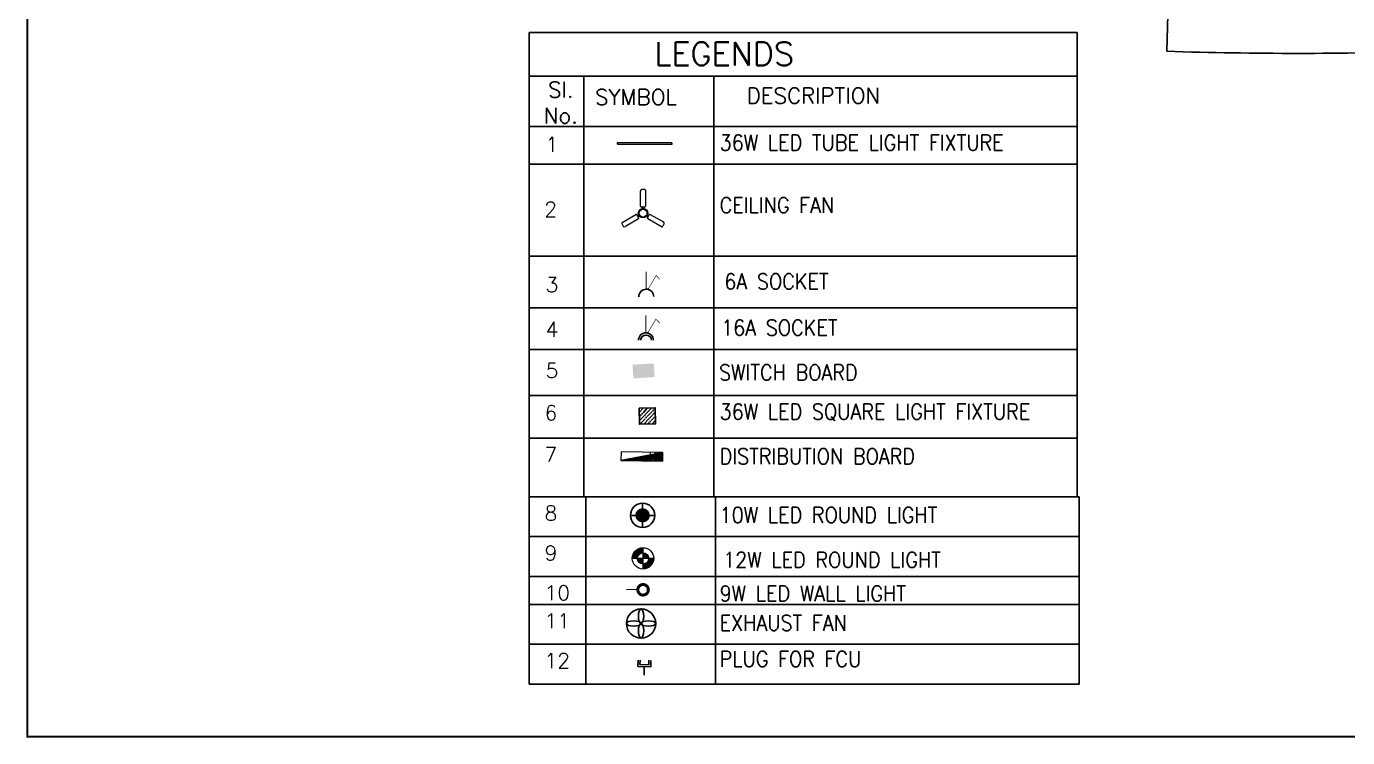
# Model space of a CAD drawing. Header units: inches. Extents: x -221585 to 401252, y -284294 to 332380.
# Drawn here: x 141177 to 145244, y 50309 to 52500 of the extents above; entities that cross this region are included whole.
import ezdxf
from ezdxf.enums import TextEntityAlignment as Align

# ---------------------------------------------------------------- set-up
doc = ezdxf.new("R2010")
doc.units = ezdxf.units.IN
doc.header["$MEASUREMENT"] = 0
for name, color, linetype, lineweight in [('-6LTG', 4, 'Continuous', 18), ('ceilingfan', 1, 'Continuous', 15), ('PIE', 7, 'Continuous', 15)]:
    doc.layers.add(name, color=color, linetype=linetype, lineweight=lineweight)
for name, color, linetype in [('A_dimension_100', 233, 'Continuous'), ('E-LIGHT', 7, 'Continuous'), ('Lighting', 8, 'Continuous'), ('Power', 7, 'Continuous'), ('UPS', 7, 'Continuous')]:
    doc.layers.add(name, color=color, linetype=linetype)
doc.styles.add('A', font='SIMPLEX', dxfattribs={"width": 0.9})

# ---------------------------------------------------------------- blocks, each defined once
blk = doc.blocks.new('FEGREGRE')
at = {"color": 20, "ltscale": 10}
blk.add_line((353570.2, 113710.8, 0.8), (353565.5, 113560.9, 0.8), dxfattribs=at)
blk.add_arc((353970.4, 126424.6, 0.8), 12870, 268.1974, 271.80135, dxfattribs=at)
blk = doc.blocks.new('Fan')
at = {"color": 6}
for p, q in [((-5.8, 15.7), (-5.8, 48.4)), ((5.2, 50.1), (5.2, 15.7)), ((3.5, 14), (-4.1, 14)), ((-1.9, 14), (-1.9, 10.8)), ((1.5, 14), (1.5, 10.8)), ((-45.2, -19.5), (-15.9, -1.9)), ((-10.2, -11.4), (-38.2, -28.2)), ((-13.6, -2.5), (-9.7, -9)), ((-12.6, -4.2), (-9.9, -2.6)), ((-10.8, -7.1), (-8.1, -5.5)), ((10.3, -7.3), (7.6, -5.8)), ((12, -4.4), (9.3, -2.8)), ((9.4, -9.1), (13.2, -2.4)), ((39.7, -28.3), (10, -11.4)), ((15.5, -1.8), (43.8, -18))]:
    blk.add_line(p, q, dxfattribs=at)
for centre, radius in [((-0.2, 0.8), 10.2), ((-0.2, 0.9), 8.5)]:
    blk.add_circle(centre, radius, dxfattribs=at)
for centre, radius, start, end in [((-2.4, 48.4), 3.4, 92.735, 180), ((-0.2, 0.9), 51, 85.7207, 92.735), ((3.5, 50.1), 1.7, 0, 85.7207), ((-4.1, 15.7), 1.7, 180, 270), ((3.5, 15.7), 1.7, 270, 0), ((-44.4, -21), 1.7, 120.9808, 206.3239), ((-0.2, 0.9), 51, 206.3239, 213.3255), ((-40, -25.3), 3.4, 213.3255, 300.9808), ((-15, -3.4), 1.7, 30.9808, 120.9808), ((-11.1, -9.9), 1.7, 300.9808, 30.9808), ((10.8, -9.9), 1.7, 150.2708, 240.2708), ((14.6, -3.3), 1.7, 60.2708, 150.2708), ((40.6, -26.9), 1.7, 240.2708, 325.7165), ((-0.2, 0.9), 51, 325.7165, 332.7215), ((42.1, -20.9), 3.4, 332.7215, 60.2708)]:
    blk.add_arc(centre, radius, start, end, dxfattribs=at)
blk = doc.blocks.new('ups 6A')
at = {"layer": 'E-LIGHT', "color": 4}
for points, const_width in [([(5905667, -1658491), (5905670, -1658287)], 11.7), ([(5905692, -1658286), (5905785, -1658448), (5905831, -1658401)], 6.64)]:
    blk.add_lwpolyline(points, dxfattribs=dict(at, const_width=const_width))
blk.add_arc((5905672, -1658200), 87.4, 179.0102, 359.0102, dxfattribs=at)
blk = doc.blocks.new('16A')
at = {"layer": 'E-LIGHT', "color": 1}
for points, const_width in [([(5916857, -1642748), (5916861, -1642952)], 11.7), ([(5916882, -1642953), (5916975, -1642791), (5917021, -1642838)], 6.64)]:
    blk.add_lwpolyline(points, dxfattribs=dict(at, const_width=const_width))
for centre, radius, start, end in [((5916862, -1643039), 87.4, 0.9898, 180.9898), ((5916863, -1643043), 64.6, 4.2725, 175.7579)]:
    blk.add_arc(centre, radius, start, end, dxfattribs=at)
blk = doc.blocks.new('1x18W DOWNLIGHT')
h = blk.add_hatch(color=5)
h.paths.add_polyline_path([(38601.3, -1238.8, 0.414214), (38596.3, -1243.8), (38601.3, -1243.8)])
h.paths.add_polyline_path([(38601.3, -1238.8), (38601.3, -1243.8), (38606.3, -1243.8, 0.414214)])
h.paths.add_polyline_path([(38606.3, -1243.8), (38601.3, -1243.8), (38601.3, -1248.8, 0.414214)])
h.paths.add_polyline_path([(38601.3, -1243.8), (38596.3, -1243.8, 0.414214), (38601.3, -1248.8)])
at = {"color": 5}
for p, q in [((38601.3, -1253.2), (38601.3, -1234.4)), ((38610.7, -1243.8), (38591.9, -1243.8))]:
    blk.add_line(p, q, dxfattribs=at)
for radius in [9.4, 5]:
    blk.add_circle((38601.3, -1243.8), radius, dxfattribs=at)
blk = doc.blocks.new('LED DownLight')
at = {"layer": '-6LTG'}
for points in [[(-34, 49), (-34, 93, 0.414214), (-127, 0), (-84, 0, -0.414214)], [(-34, 0), (-84, 0, 0.414214), (-34, -49)], [(-34, 49), (-34, 0), (15, 0, 0.414214)], [(58, 0), (15, 0, -0.414214), (-34, -49), (-34, -93, 0.414214)]]:
    blk.add_hatch(color=5, dxfattribs=at).paths.add_polyline_path(points)
at = {"layer": '-6LTG', "color": 5}
for p, q in [((58, 0), (-127, 0)), ((-34, -93), (-34, 93))]:
    blk.add_line(p, q, dxfattribs=at)
for radius in [92.8, 49.4]:
    blk.add_circle((-34, 0), radius, dxfattribs=at)
blk = doc.blocks.new('w.l')
at = {"layer": 'PIE', "color": 6}
blk.add_line((109349.8, 39723.6), (109371.7, 39720.1), dxfattribs=at)
at = {"layer": 'PIE', "color": 6, "const_width": 6.59}
blk.add_lwpolyline([(109337.4, 39737.9, 1), (109333.8, 39715, 1)], format="xyb", close=True, dxfattribs=at)

msp = doc.modelspace()

# ---------------------------------------------------------------- hatches: boundary and pattern name
at = {"ltscale": 10}
h = msp.add_hatch(dxfattribs=at)
h.set_pattern_fill('ANSI35', color=1, scale=70, angle=1.3779)
h.set_pattern_definition([(46.377854, (-67974.204, -208736.837), (-12.6683419, 12.07323955), []), (46.377854, (-67961.833, -208736.539), (-12.6683419, 12.07323955), [21.875, -4.375, 0, -4.375])])
h.paths.add_polyline_path([(143113.7, 51275.6), (143112.5, 51325.2), (143062.9, 51324), (143064.1, 51274.4)])

# ---------------------------------------------------------------- linework, layer by layer
at = {"color": 3}
for p, q in [((142724.6, 52480.7), (144411.8, 52480.7)), ((142724.6, 52480.7), (142724.6, 51050.6)), ((144411.8, 52467.6), (144411.8, 52480.7)), ((144411.8, 51050.6), (144411.8, 52467.6)), ((144411.8, 52345.8), (142724.6, 52345.8)), ((142893.3, 52345.8), (142893.3, 51050.6)), ((143292.9, 52345.8), (143292.9, 51050.6)), ((143292.9, 52345.8), (143292.9, 51050.6)), ((142724.6, 52191.6), (143292.9, 52191.6)), ((143292.9, 52191.6), (144411.8, 52191.6)), ((142724.6, 52074.9), (143292.9, 52074.9)), ((143292.9, 52074.9), (144411.8, 52074.9)), ((142724.6, 51791.5), (143292.9, 51791.5)), ((143292.9, 51791.5), (144411.8, 51791.5)), ((142724.6, 51632.5), (143292.9, 51632.5)), ((143292.9, 51632.5), (144411.8, 51632.5)), ((142724.6, 51504.6), (143292.9, 51504.6)), ((143292.9, 51504.6), (144411.8, 51504.6)), ((142724.6, 51362.8), (143292.9, 51362.8)), ((143292.9, 51362.8), (144411.8, 51362.8)), ((142724.6, 51231.4), (143292.9, 51231.4)), ((143292.9, 51231.4), (144411.8, 51231.4)), ((144411.8, 51050.6), (142724.6, 51050.6)), ((142724.6, 51050.6), (142724.6, 50474.1)), ((144417.6, 51050.6), (142724.6, 51050.6)), ((142899.2, 51050.6), (142899.2, 50474.1)), ((143298.7, 51050.6), (143298.7, 50474.1)), ((144417.6, 50474.1), (144417.6, 51050.6)), ((144417.6, 50928), (142724.6, 50928)), ((144417.6, 50805.4), (142724.6, 50805.4)), ((144417.6, 50719.2), (142724.6, 50719.2)), ((144417.6, 50596.7), (142724.6, 50596.7)), ((144417.6, 50474.1), (142724.6, 50474.1))]:
    msp.add_line(p, q, dxfattribs=at)
at = {"color": 5}
for p, q in [((142996.3, 52142.4), (143164.2, 52141)), ((142996.3, 52137.3), (142996.3, 52142.4)), ((143164.2, 52135.9), (142996.3, 52137.3)), ((143164.2, 52141), (143164.2, 52135.9))]:
    msp.add_line(p, q, dxfattribs=at)
at = {"color": 6, "const_width": 6.3}
msp.add_lwpolyline([(149795.2, 50312.2), (141179.9, 50312.2), (141179.9, 56113.4), (149795.2, 56113.4)], close=True, dxfattribs=at)
at = {"color": 1, "ltscale": 10}
msp.add_lwpolyline([(143062.9, 51324), (143112.5, 51325.2), (143113.7, 51275.6), (143064.1, 51274.4)], close=True, dxfattribs=at)
at = {"color": 30, "linetype": 'Continuous', "lineweight": 9, "true_color": 0x00001e}
msp.add_lwpolyline([(143136.5, 51187.6), (143007.5, 51189.2), (143007, 51162), (143136, 51160.4), (143136.5, 51187.6), (143007, 51162)], dxfattribs=at)
msp.add_lwpolyline([(143136.5, 51187.6), (143007.5, 51189.2), (143007, 51162), (143136, 51160.4), (143136.5, 51187.6), (143007, 51162)], dxfattribs=at)
at = {"color": 1, "linetype": 'Continuous', "lineweight": 9, "true_color": 0x000001}
for points in [[(143037.8, 51168.2), (143031.1, 51161.6), (143031.1, 51161.6)], [(143037.8, 51168.2), (143031.1, 51161.6), (143031.1, 51161.6)], [(143042.6, 51169.2), (143035.3, 51161.3), (143035.3, 51161.3)], [(143042.6, 51169.2), (143035.3, 51161.3), (143035.3, 51161.3)], [(143048, 51169.8), (143039.3, 51161.5), (143039.3, 51161.5)], [(143048, 51169.8), (143039.3, 51161.5), (143039.3, 51161.5)], [(143052.9, 51170.7), (143042.7, 51162), (143042.7, 51162)], [(143052.9, 51170.7), (143042.7, 51162), (143042.7, 51162)], [(143057.5, 51172.1), (143046.9, 51161.8), (143046.9, 51161.8)], [(143057.5, 51172.1), (143046.9, 51161.8), (143046.9, 51161.8)], [(143062.4, 51173), (143050.9, 51161.9), (143050.9, 51161.9)], [(143062.4, 51173), (143050.9, 51161.9), (143050.9, 51161.9)], [(143067.2, 51174), (143054.6, 51161.5), (143054.6, 51161.5)], [(143067.2, 51174), (143054.6, 51161.5), (143054.6, 51161.5)], [(143071.7, 51174.3), (143058.3, 51161.1), (143058.3, 51161.1)], [(143071.7, 51174.3), (143058.3, 51161.1), (143058.3, 51161.1)], [(143077, 51175.4), (143062.3, 51161.3), (143062.3, 51161.3)], [(143077, 51175.4), (143062.3, 51161.3), (143062.3, 51161.3)], [(143081.6, 51176.8), (143066, 51160.9), (143066, 51160.9)], [(143081.6, 51176.8), (143066, 51160.9), (143066, 51160.9)], [(143086.5, 51177.7), (143069.9, 51161.5), (143069.9, 51161.5)], [(143086.5, 51177.7), (143069.9, 51161.5), (143069.9, 51161.5)], [(143091.4, 51178.2), (143074.1, 51161.2), (143074.1, 51161.2)], [(143091.4, 51178.2), (143074.1, 51161.2), (143074.1, 51161.2)], [(143096.7, 51179.3), (143077.6, 51161.3), (143077.6, 51161.3)], [(143096.7, 51179.3), (143077.6, 51161.3), (143077.6, 51161.3)], [(143101.5, 51180.2), (143081.8, 51161), (143081.8, 51161)], [(143101.5, 51180.2), (143081.8, 51161), (143081.8, 51161)], [(143106.2, 51181.6), (143085.8, 51161.2), (143085.8, 51161.2)], [(143106.2, 51181.6), (143085.8, 51161.2), (143085.8, 51161.2)], [(143111, 51182.5), (143089.5, 51160.8), (143089.5, 51160.8)], [(143111, 51182.5), (143089.5, 51160.8), (143089.5, 51160.8)], [(143116.4, 51183.1), (143093.5, 51161), (143093.5, 51161)], [(143116.4, 51183.1), (143093.5, 51161), (143093.5, 51161)], [(143121.3, 51184.1), (143096.7, 51160.4), (143096.7, 51160.4)], [(143121.3, 51184.1), (143096.7, 51160.4), (143096.7, 51160.4)], [(143097.3, 51189.1), (143097.1, 51177.8), (143097.1, 51177.8)], [(143126.1, 51185), (143100.6, 51161.1), (143100.6, 51161.1)], [(143126.1, 51185), (143100.6, 51161.1), (143100.6, 51161.1)], [(143130.8, 51186.4), (143104.8, 51160.8), (143104.8, 51160.8)], [(143130.8, 51186.4), (143104.8, 51160.8), (143104.8, 51160.8)], [(143136, 51187.5), (143108.3, 51160.8), (143108.3, 51160.8)], [(143136, 51187.5), (143108.3, 51160.8), (143108.3, 51160.8)], [(143137, 51184.2), (143112.5, 51160.5), (143112.5, 51160.5)], [(143137, 51184.2), (143112.5, 51160.5), (143112.5, 51160.5)], [(143136.7, 51180), (143116.5, 51160.7), (143116.5, 51160.7)], [(143136.7, 51180), (143116.5, 51160.7), (143116.5, 51160.7)], [(143136.3, 51176.3), (143120.2, 51160.3), (143120.2, 51160.3)], [(143136.3, 51176.3), (143120.2, 51160.3), (143120.2, 51160.3)], [(143136.5, 51172.3), (143124.4, 51160), (143124.4, 51160)], [(143136.5, 51172.3), (143124.4, 51160), (143124.4, 51160)], [(143136.2, 51168.2), (143128.3, 51160.7), (143128.3, 51160.7)], [(143136.2, 51168.2), (143128.3, 51160.7), (143128.3, 51160.7)], [(143133.1, 51188.7), (143133.1, 51178.5), (143133.1, 51178.5)], [(143008.4, 51162.5), (143008.6, 51162), (143008.6, 51162)], [(143008.4, 51162.5), (143008.6, 51162), (143008.6, 51162)], [(143013.2, 51163.4), (143012.1, 51162), (143012.1, 51162)], [(143013.2, 51163.4), (143012.1, 51162), (143012.1, 51162)], [(143018.1, 51164.3), (143016.1, 51162.2), (143016.1, 51162.2)], [(143018.1, 51164.3), (143016.1, 51162.2), (143016.1, 51162.2)], [(143022.9, 51165.3), (143019.2, 51162.1), (143019.2, 51162.1)], [(143022.9, 51165.3), (143019.2, 51162.1), (143019.2, 51162.1)], [(143028.3, 51165.9), (143023.4, 51161.9), (143023.4, 51161.9)], [(143028.3, 51165.9), (143023.4, 51161.9), (143023.4, 51161.9)], [(143033, 51167.3), (143027.4, 51162), (143027.4, 51162)], [(143033, 51167.3), (143027.4, 51162), (143027.4, 51162)], [(143136.7, 51164.7), (143132.3, 51160.9), (143132.3, 51160.9)], [(143136.7, 51164.7), (143132.3, 51160.9), (143132.3, 51160.9)], [(143136.5, 51160.6), (143135.5, 51160.3), (143135.5, 51160.3)], [(143136.5, 51160.6), (143135.5, 51160.3), (143135.5, 51160.3)]]:
    msp.add_lwpolyline(points, dxfattribs=at)
at = {"color": 8, "linetype": 'Continuous', "lineweight": 5, "true_color": 0x767676}
msp.add_lwpolyline([(143046.9, 51163.3), (143048.8, 51163.9), (143065.2, 51170.3), (143073.1, 51174.7)], dxfattribs=at)
at = {"color": 8, "linetype": 'Continuous', "lineweight": 9, "true_color": 0x000008}
msp.add_lwpolyline([(143097, 51169.7), (143116.6, 51189.3), (143116.6, 51189.3)], dxfattribs=at)
msp.add_lwpolyline([(143097, 51169.7), (143116.6, 51189.3), (143116.6, 51189.3)], dxfattribs=at)
msp.add_lwpolyline([(143097, 51169.7), (143116.6, 51189.3), (143116.6, 51189.3)], dxfattribs=at)
at = {"color": 5}
msp.add_circle((143069.1, 50660.4), 45, dxfattribs=at)
at = {"color": 5, "extrusion": (0, 0, -1)}
for centre, major_axis, ratio in [((143069.1, 50682.9), (0, -22.5), 0.361042), ((143091.6, 50660.4), (-22.5, 0), 0.363524)]:
    msp.add_ellipse(centre, major_axis=major_axis, ratio=ratio, dxfattribs=at)
at = {"color": 5}
for centre, major_axis, ratio in [((143046.6, 50660.4), (22.5, 0), 0.363524), ((143069.1, 50637.9), (0, 22.5), 0.361042)]:
    msp.add_ellipse(centre, major_axis=major_axis, ratio=ratio, dxfattribs=at)
at = {"color": 3, "ltscale": 10}
msp.add_solid([(143042.6, 51457.3), (143108.1, 51461.5), (143045.3, 51415.3), (143110.9, 51419.6)], dxfattribs=at)
at = {"layer": 'A_dimension_100', "color": 3, "ltscale": 0.05}
for points in [[(143099.5, 50546.9), (143099, 50526.7), (143059.1, 50527.6), (143059.6, 50547.9)], [(143093.2, 50547.1), (143092.8, 50533.1), (143065.6, 50533.8), (143065.9, 50547.8)], [(143078.7, 50527.2), (143078.1, 50501.8)]]:
    msp.add_lwpolyline(points, dxfattribs=at)

# ---------------------------------------------------------------- block references
at = {"color": 1}
msp.add_blockref('FEGREGRE', (-208878.2, -61138.1, -0.4), dxfattribs=at)
at = {"xscale": 1.399999999999999, "yscale": 1.399999999999999, "zscale": 1.399999999999999, "rotation": 189.6404533713907}
msp.add_blockref('w.l', (284669.5, 131229.7), dxfattribs=at)
at = {"layer": 'ceilingfan', "xscale": 1.428425670840644, "yscale": 1.428425670840644, "zscale": 1.428425670840644}
msp.add_blockref('Fan', (143075.4, 51923.1), dxfattribs=at)
at = {"layer": 'Lighting', "color": 8, "xscale": 3.970890562808827, "yscale": 3.970890562808827, "zscale": 3.970890562808827, "rotation": 180}
msp.add_blockref('1x18W DOWNLIGHT', (296355.2, 46054.6), dxfattribs=at)
at = {"layer": 'Lighting', "linetype": 'Continuous', "xscale": 0.3557970566093919, "yscale": 0.3557970566093919, "zscale": 0.3557970566093919}
msp.add_blockref('LED DownLight', (143087.2, 50861), dxfattribs=at)
at = {"layer": 'Power', "xscale": 0.2640240205127439, "yscale": 0.2640240205127439, "zscale": 0.2640240205127439, "rotation": 359.1776400023923}
msp.add_blockref('16A', (-1412722.7, 507711.2), dxfattribs=at)
at = {"layer": 'UPS', "color": 3, "xscale": -0.2642444977410481, "yscale": 0.2642444977410482, "zscale": 0.2642444977410482, "rotation": 179.6094359795521}
msp.add_blockref('ups 6A', (-1420406.7, -375855.4), dxfattribs=at)

# ---------------------------------------------------------------- texts
at = {"color": 7, "style": 'A'}
for s, height, p in [('LEGENDS', 72.21, (143109.9, 52379.3)), ('1', 45.6, (142775.2, 52113.7)), ('2', 45.6, (142771.5, 51913.5)), ('3', 45.6, (142775.2, 51681.1)), ('4', 45.6, (142775.2, 51543.7)), ('5', 45.6, (142775.2, 51416.8)), ('6', 45.6, (142771.8, 51286.5)), ('7', 45.6, (142771.8, 51158.1)), ('8', 45.6, (142771.8, 50977.3)), ('9', 45.6, (142771.8, 50854.7)), ('10', 45.61, (142771.8, 50732.1)), ('11', 45.61, (142771.8, 50645.9)), ('12', 45.61, (142771.8, 50523.3))]:
    msp.add_text(s, height=height, dxfattribs=at).set_placement(p)
at = {"color": 0, "style": 'A'}
for s, p in [('Sl.', (142822, 52280.6)), ('No.', (142822, 52200.8))]:
    msp.add_text(s, height=48.14, dxfattribs=at).set_placement(p, align=Align.CENTER)
for s, height, p in [('DESCRIPTION', 48.142, (143394.6, 52262.1)), ('SYMBOL', 48.14, (142927.5, 52257.8))]:
    msp.add_text(s, height=height, dxfattribs=at).set_placement(p)
at = {"color": 0, "attachment_point": 1, "style": 'A'}
for s, width, insert, char_height in [('36W LED TUBE LIGHT FIXTURE', 6955.156, (143310.9, 52165.7), 48.142), ('CEILING FAN', 5688.689, (143310.9, 51973), 48.142), ('6A SOCKET', 6494.613, (143325.4, 51738), 48.14), ('16A SOCKET', 5496.796, (143315.6, 51595.6), 48.14), ('SWITCH BOARD', 5722.242, (143309, 51457.8), 48.142), ('36W LED SQUARE LIGHT FIXTURE', 6955.156, (143310.9, 51336.9), 48.142), ('DISTRIBUTION BOARD', 8106.989, (143310.9, 51199.4), 48.142), ('10W LED ROUND LIGHT', 8106.989, (143310.9, 51018.6), 48.142), ('12W LED ROUND LIGHT', 8106.989, (143321.8, 50880.6), 48.142), ('9W LED WALL LIGHT', 8106.989, (143310.9, 50776.9), 48.142), ('EXHAUST FAN', 8106.989, (143310.9, 50686.5), 48.142), ('PLUG FOR FCU', 8106.989, (143310.9, 50575.4), 48.142)]:
    msp.add_mtext_dynamic_manual_height_columns(s, width=width, gutter_width=12.5, heights=[0], dxfattribs=dict(at, insert=insert, char_height=char_height))

doc.saveas('drawing.dxf')
